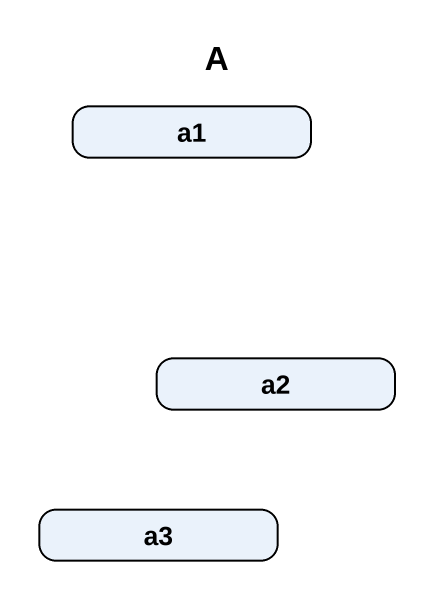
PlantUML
@startuml
title A
hide empty description
state a1
state a2
state a3
@enduml
